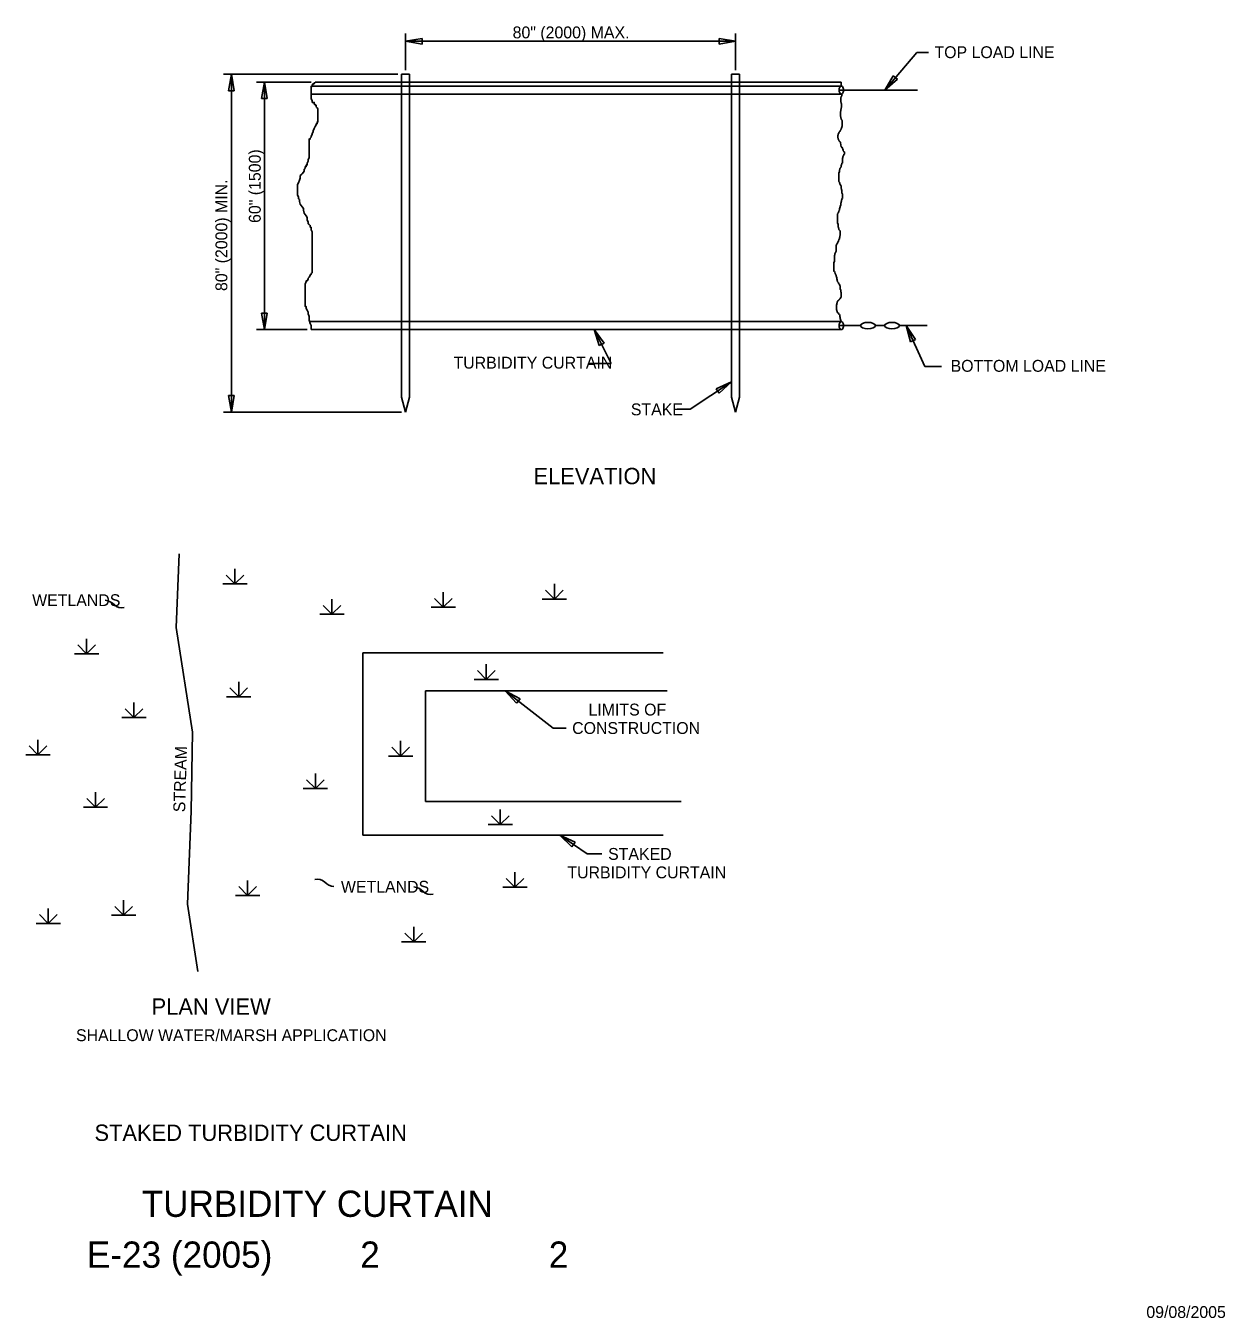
# Model space of a CAD drawing. Extents: x 2 to 16.3, y 0.2 to 10.
# Drawn here: x 7.24 to 16.33, y 0.23 to 10.02 of the extents above; entities that cross this region are included whole.
import ezdxf

# ---------------------------------------------------------------- set-up
doc = ezdxf.new("R2010")
doc.units = 0
for name, color, linetype in [('SD_P_Center Lines', 7, 'Continuous'), ('SD_P_Dimension Lines', 7, 'Continuous'), ('SD_P_Dimension Text', 7, 'Continuous'), ('SD_P_Frame', 7, 'Continuous'), ('SD_P_Prop Object Lines', 7, 'Continuous'), ('SD_P_Subtitles', 7, 'Continuous'), ('SD_X_Exist Hidden Lines', 7, 'Continuous')]:
    doc.layers.add(name, color=color, linetype=linetype)

msp = doc.modelspace()

# ---------------------------------------------------------------- linework, layer by layer
at = {"layer": 'SD_P_Center Lines'}
msp.add_lwpolyline([(8.546, 2.857), (8.468, 3.368), (8.497, 4.072), (8.507, 4.671), (8.381, 5.464), (8.405, 6.023)], dxfattribs=at)
at = {"layer": 'SD_P_Dimension Lines'}
for p, q in [((10.121, 9.688), (10.121, 9.968)), ((10.246, 9.929), (10.121, 9.908)), ((10.121, 9.908), (12.621, 9.908)), ((10.121, 9.908), (10.246, 9.887)), ((10.246, 9.887), (10.246, 9.929)), ((12.621, 9.908), (12.496, 9.929)), ((12.496, 9.929), (12.496, 9.887)), ((12.496, 9.887), (12.621, 9.908)), ((12.621, 9.688), (12.621, 9.968)), ((13.994, 9.824), (13.752, 9.538)), ((14.084, 9.824), (13.994, 9.824)), ((10.061, 9.658), (8.741, 9.658)), ((8.801, 9.658), (8.78, 9.533)), ((8.801, 9.658), (8.801, 7.098)), ((8.822, 9.533), (8.801, 9.658)), ((13.817, 9.647), (13.752, 9.538)), ((13.752, 9.538), (13.849, 9.62)), ((13.849, 9.62), (13.817, 9.647)), ((8.78, 9.533), (8.822, 9.533)), ((9.405, 9.598), (8.991, 9.598)), ((9.051, 9.598), (9.03, 9.473)), ((9.051, 9.598), (9.051, 7.723)), ((9.072, 9.473), (9.051, 9.598)), ((9.03, 9.473), (9.072, 9.473)), ((9.03, 7.848), (9.051, 7.723)), ((9.072, 7.848), (9.03, 7.848)), ((9.051, 7.723), (9.072, 7.848)), ((14.055, 7.443), (13.915, 7.753)), ((13.986, 7.648), (13.915, 7.753)), ((13.915, 7.753), (13.947, 7.63)), ((9.375, 7.723), (8.991, 7.723)), ((11.68, 7.467), (11.55, 7.723)), ((11.625, 7.621), (11.55, 7.723)), ((11.55, 7.723), (11.588, 7.602)), ((13.947, 7.63), (13.986, 7.648)), ((11.588, 7.602), (11.625, 7.621)), ((11.511, 7.467), (11.68, 7.467)), ((14.183, 7.443), (14.055, 7.443)), ((12.277, 7.119), (12.591, 7.327)), ((12.591, 7.327), (12.475, 7.275)), ((12.475, 7.275), (12.498, 7.24)), ((12.498, 7.24), (12.591, 7.327)), ((8.78, 7.223), (8.801, 7.098)), ((8.822, 7.223), (8.78, 7.223)), ((8.801, 7.098), (8.822, 7.223)), ((10.091, 7.098), (8.741, 7.098)), ((12.18, 7.119), (12.277, 7.119)), ((11.24, 4.702), (10.876, 4.984)), ((10.962, 4.891), (10.876, 4.984)), ((10.876, 4.984), (10.988, 4.924)), ((10.988, 4.924), (10.962, 4.891)), ((11.337, 4.702), (11.24, 4.702)), ((11.497, 3.749), (11.29, 3.891)), ((11.405, 3.838), (11.29, 3.891)), ((11.29, 3.891), (11.381, 3.803)), ((11.381, 3.803), (11.405, 3.838)), ((11.609, 3.749), (11.497, 3.749))]:
    msp.add_line(p, q, dxfattribs=at)
for centre, radius, start, end in [((7.8351, 5.5658), 0.1056, 41.68985, 85.18005), ((7.9686, 5.6903), 0.077, 224.81214, 285.32502), ((9.4534, 3.4817), 0.077, 44.81214, 105.32502), ((9.5869, 3.6062), 0.1056, 221.68985, 265.18005), ((10.1751, 3.3938), 0.1056, 41.68985, 85.18005), ((10.3086, 3.5183), 0.077, 224.81214, 285.32502)]:
    msp.add_arc(centre, radius, start, end, dxfattribs=at)
at = {"layer": 'SD_P_Prop Object Lines'}
for p, q in [((10.091, 9.658), (10.151, 9.658)), ((10.091, 9.658), (10.091, 9.598)), ((10.151, 9.658), (10.151, 9.598)), ((12.591, 9.658), (12.651, 9.658)), ((12.591, 9.658), (12.591, 9.598)), ((12.651, 9.658), (12.651, 9.598)), ((9.405, 9.508), (13.423, 9.508)), ((9.413, 9.568), (13.423, 9.568)), ((9.435, 9.598), (13.423, 9.598)), ((13.406, 9.538), (13.999, 9.538)), ((13.423, 9.568), (13.423, 9.598)), ((9.394, 7.783), (13.423, 7.783)), ((13.406, 7.753), (13.568, 7.753)), ((13.682, 7.753), (13.75, 7.753)), ((13.864, 7.753), (14.073, 7.753)), ((9.405, 7.723), (13.423, 7.723)), ((10.091, 7.723), (10.091, 7.21)), ((10.151, 7.723), (10.151, 7.21)), ((12.591, 7.723), (12.591, 7.21)), ((12.651, 7.723), (12.651, 7.21)), ((10.121, 7.098), (10.091, 7.21)), ((10.121, 7.098), (10.151, 7.21)), ((12.621, 7.098), (12.591, 7.21)), ((12.621, 7.098), (12.651, 7.21)), ((8.827, 5.795), (8.827, 5.909)), ((8.735, 5.795), (8.919, 5.795)), ((8.827, 5.795), (8.76, 5.862)), ((8.827, 5.795), (8.894, 5.862)), ((11.249, 5.681), (11.249, 5.795)), ((10.406, 5.619), (10.339, 5.686)), ((10.406, 5.619), (10.406, 5.733)), ((10.406, 5.619), (10.473, 5.686)), ((11.157, 5.681), (11.341, 5.681)), ((11.249, 5.681), (11.182, 5.748)), ((11.249, 5.681), (11.316, 5.748)), ((9.563, 5.566), (9.496, 5.633)), ((9.563, 5.566), (9.563, 5.68)), ((9.563, 5.566), (9.63, 5.633)), ((10.314, 5.619), (10.498, 5.619)), ((9.471, 5.566), (9.655, 5.566)), ((7.703, 5.266), (7.636, 5.333)), ((7.703, 5.266), (7.703, 5.38)), ((7.703, 5.266), (7.77, 5.333)), ((7.611, 5.266), (7.795, 5.266)), ((9.797, 3.891), (9.797, 5.274)), ((9.797, 5.274), (12.074, 5.274)), ((10.732, 5.072), (10.665, 5.139)), ((10.732, 5.072), (10.732, 5.186)), ((10.732, 5.072), (10.799, 5.139)), ((8.856, 4.94), (8.789, 5.007)), ((8.856, 4.94), (8.856, 5.054)), ((8.856, 4.94), (8.923, 5.007)), ((10.824, 5.072), (10.64, 5.072)), ((8.764, 4.94), (8.948, 4.94)), ((8.062, 4.782), (7.995, 4.849)), ((8.062, 4.782), (8.062, 4.896)), ((8.062, 4.782), (8.129, 4.849)), ((7.97, 4.782), (8.154, 4.782)), ((7.335, 4.5), (7.335, 4.614)), ((10.083, 4.491), (10.083, 4.605)), ((7.335, 4.5), (7.268, 4.567)), ((7.335, 4.5), (7.402, 4.567)), ((10.083, 4.491), (10.016, 4.558)), ((10.083, 4.491), (10.15, 4.558)), ((7.243, 4.5), (7.427, 4.5)), ((10.175, 4.491), (9.991, 4.491)), ((9.437, 4.244), (9.37, 4.311)), ((9.437, 4.244), (9.437, 4.358)), ((9.437, 4.244), (9.504, 4.311)), ((7.771, 4.103), (7.771, 4.217)), ((9.345, 4.244), (9.529, 4.244)), ((7.771, 4.103), (7.704, 4.17)), ((7.771, 4.103), (7.838, 4.17)), ((7.679, 4.103), (7.863, 4.103)), ((10.838, 3.971), (10.771, 4.038)), ((10.838, 3.971), (10.838, 4.085)), ((10.838, 3.971), (10.905, 4.038)), ((10.93, 3.971), (10.746, 3.971)), ((9.797, 3.891), (12.074, 3.891)), ((8.924, 3.434), (8.924, 3.548)), ((10.949, 3.496), (10.882, 3.563)), ((10.949, 3.496), (10.949, 3.61)), ((10.949, 3.496), (11.016, 3.563)), ((8.832, 3.434), (9.016, 3.434)), ((8.924, 3.434), (8.857, 3.501)), ((8.924, 3.434), (8.991, 3.501)), ((10.857, 3.496), (11.041, 3.496)), ((7.413, 3.222), (7.413, 3.336)), ((7.984, 3.284), (7.917, 3.351)), ((7.984, 3.284), (7.984, 3.398)), ((7.984, 3.284), (8.051, 3.351)), ((7.413, 3.222), (7.346, 3.289)), ((7.413, 3.222), (7.48, 3.289)), ((7.892, 3.284), (8.076, 3.284)), ((7.321, 3.222), (7.505, 3.222)), ((10.183, 3.082), (10.116, 3.149)), ((10.183, 3.082), (10.183, 3.196)), ((10.183, 3.082), (10.25, 3.149)), ((10.091, 3.082), (10.275, 3.082))]:
    msp.add_line(p, q, dxfattribs=at)
for points in [[(9.435, 9.598), (9.435, 9.593), (9.428, 9.593), (9.428, 9.586), (9.42, 9.586), (9.42, 9.58), (9.413, 9.58), (9.413, 9.573), (9.413, 9.566), (9.405, 9.566), (9.405, 9.559), (9.405, 9.553), (9.405, 9.546), (9.405, 9.539), (9.405, 9.532), (9.405, 9.526), (9.405, 9.519), (9.405, 9.512), (9.405, 9.505), (9.405, 9.498), (9.405, 9.485), (9.405, 9.478), (9.405, 9.471), (9.413, 9.458), (9.413, 9.451), (9.413, 9.444), (9.42, 9.444), (9.428, 9.444), (9.428, 9.438), (9.428, 9.431), (9.435, 9.431), (9.435, 9.424), (9.442, 9.424), (9.442, 9.417), (9.442, 9.411), (9.45, 9.404), (9.457, 9.397), (9.457, 9.39), (9.457, 9.384), (9.457, 9.37), (9.457, 9.363), (9.457, 9.35), (9.457, 9.336), (9.457, 9.33), (9.457, 9.323), (9.457, 9.316), (9.457, 9.309), (9.457, 9.302), (9.457, 9.296), (9.45, 9.296), (9.45, 9.289), (9.45, 9.282), (9.442, 9.282), (9.442, 9.275), (9.435, 9.262), (9.428, 9.248), (9.42, 9.228), (9.42, 9.221), (9.413, 9.208), (9.413, 9.201), (9.405, 9.188), (9.405, 9.181), (9.398, 9.174), (9.398, 9.167), (9.39, 9.167), (9.39, 9.161), (9.39, 9.154), (9.39, 9.147), (9.39, 9.14), (9.39, 9.134), (9.39, 9.127), (9.39, 9.12), (9.39, 9.113), (9.39, 9.106), (9.39, 9.093), (9.39, 9.079), (9.39, 9.066), (9.39, 9.046), (9.39, 9.025), (9.383, 9.012), (9.383, 8.998), (9.375, 8.985), (9.375, 8.978), (9.375, 8.971), (9.368, 8.971), (9.368, 8.965), (9.368, 8.958), (9.361, 8.958), (9.361, 8.951), (9.361, 8.944), (9.353, 8.938), (9.353, 8.931), (9.353, 8.924), (9.346, 8.917), (9.338, 8.904), (9.331, 8.897), (9.323, 8.89)], [(13.422, 9.397), (13.423, 9.403), (13.424, 9.407), (13.424, 9.409), (13.425, 9.411), (13.425, 9.413), (13.425, 9.415), (13.425, 9.418), (13.425, 9.42), (13.425, 9.423), (13.425, 9.426), (13.425, 9.428), (13.425, 9.43), (13.424, 9.432), (13.424, 9.434), (13.423, 9.438), (13.423, 9.441), (13.422, 9.443), (13.421, 9.445), (13.42, 9.446), (13.419, 9.448), (13.419, 9.45), (13.418, 9.454), (13.418, 9.456), (13.418, 9.458), (13.418, 9.46), (13.418, 9.462), (13.418, 9.465), (13.418, 9.468), (13.418, 9.471), (13.418, 9.473), (13.418, 9.475), (13.418, 9.478), (13.418, 9.48), (13.419, 9.481), (13.42, 9.483), (13.421, 9.484), (13.422, 9.485), (13.422, 9.487), (13.423, 9.488), (13.423, 9.49), (13.424, 9.491), (13.425, 9.492), (13.426, 9.493), (13.426, 9.495), (13.427, 9.496), (13.427, 9.498), (13.427, 9.5), (13.427, 9.502), (13.423, 9.508), (13.423, 9.508)], [(13.423, 9.108), (13.417, 9.137), (13.417, 9.139), (13.416, 9.141), (13.413, 9.145), (13.411, 9.147), (13.409, 9.149), (13.408, 9.151), (13.407, 9.152), (13.406, 9.154), (13.404, 9.156), (13.404, 9.158), (13.403, 9.159), (13.402, 9.161), (13.401, 9.163), (13.401, 9.165), (13.4, 9.166), (13.399, 9.167), (13.399, 9.169), (13.398, 9.17), (13.398, 9.172), (13.398, 9.174), (13.397, 9.176), (13.397, 9.179), (13.397, 9.181), (13.397, 9.185), (13.397, 9.187), (13.397, 9.189), (13.397, 9.193), (13.397, 9.195), (13.398, 9.198), (13.399, 9.2), (13.4, 9.203), (13.401, 9.208), (13.403, 9.21), (13.404, 9.213), (13.405, 9.215), (13.407, 9.218), (13.409, 9.221), (13.411, 9.224), (13.413, 9.228), (13.415, 9.231), (13.417, 9.234), (13.418, 9.237), (13.42, 9.24), (13.421, 9.243), (13.422, 9.246), (13.424, 9.25), (13.426, 9.256), (13.428, 9.26), (13.429, 9.264), (13.429, 9.266), (13.429, 9.27), (13.429, 9.273), (13.429, 9.275), (13.429, 9.277), (13.429, 9.28), (13.429, 9.282), (13.429, 9.285), (13.429, 9.287), (13.429, 9.29), (13.429, 9.292), (13.429, 9.294), (13.429, 9.297), (13.429, 9.299), (13.429, 9.303), (13.429, 9.305), (13.429, 9.307), (13.428, 9.31), (13.425, 9.313), (13.424, 9.314), (13.423, 9.317), (13.422, 9.32), (13.421, 9.322), (13.42, 9.325), (13.419, 9.328), (13.419, 9.331), (13.418, 9.335), (13.417, 9.339), (13.417, 9.341), (13.417, 9.345), (13.417, 9.348), (13.417, 9.35), (13.417, 9.353), (13.417, 9.356), (13.417, 9.359), (13.417, 9.361), (13.417, 9.364), (13.417, 9.366), (13.417, 9.369), (13.417, 9.371), (13.417, 9.374), (13.417, 9.376), (13.418, 9.379), (13.418, 9.381), (13.418, 9.383), (13.419, 9.386), (13.419, 9.388), (13.42, 9.392), (13.421, 9.394), (13.422, 9.397)], [(13.423, 9.108), (13.431, 9.101), (13.431, 9.098), (13.431, 9.095), (13.434, 9.092), (13.434, 9.089), (13.434, 9.087), (13.437, 9.087), (13.437, 9.084), (13.437, 9.081), (13.437, 9.078), (13.44, 9.075), (13.443, 9.072), (13.443, 9.069), (13.447, 9.069), (13.447, 9.066), (13.447, 9.063), (13.447, 9.06), (13.447, 9.057), (13.447, 9.055), (13.447, 9.052), (13.443, 9.052), (13.443, 9.049), (13.443, 9.046), (13.44, 9.043), (13.437, 9.04), (13.437, 9.037), (13.434, 9.034), (13.434, 9.028), (13.434, 9.026), (13.434, 9.023), (13.431, 9.023), (13.431, 9.02), (13.431, 9.017), (13.431, 9.014), (13.431, 9.011), (13.431, 9.005), (13.431, 9.002), (13.431, 8.999), (13.431, 8.996), (13.431, 8.994), (13.431, 8.988), (13.431, 8.985), (13.427, 8.985), (13.427, 8.982), (13.427, 8.979), (13.424, 8.976), (13.424, 8.97), (13.421, 8.967), (13.421, 8.964), (13.421, 8.959), (13.421, 8.956), (13.418, 8.953), (13.418, 8.95), (13.415, 8.947), (13.411, 8.941), (13.411, 8.938), (13.411, 8.935), (13.408, 8.933), (13.408, 8.927), (13.408, 8.918), (13.405, 8.912), (13.405, 8.909), (13.405, 8.903), (13.405, 8.901), (13.405, 8.898), (13.405, 8.892), (13.405, 8.886), (13.405, 8.883), (13.405, 8.877), (13.405, 8.874), (13.405, 8.871), (13.405, 8.866), (13.405, 8.863), (13.405, 8.854), (13.405, 8.851), (13.405, 8.848), (13.405, 8.845), (13.408, 8.84), (13.408, 8.837), (13.411, 8.831), (13.411, 8.828), (13.411, 8.825), (13.415, 8.822), (13.418, 8.816), (13.421, 8.81), (13.421, 8.808), (13.421, 8.805), (13.421, 8.802), (13.421, 8.796), (13.424, 8.784), (13.427, 8.778), (13.427, 8.776), (13.427, 8.773), (13.427, 8.767), (13.427, 8.758), (13.431, 8.749), (13.431, 8.744), (13.431, 8.738), (13.431, 8.735), (13.431, 8.729)], [(9.323, 8.89), (9.323, 8.877), (9.323, 8.87), (9.316, 8.856), (9.309, 8.836), (9.301, 8.823), (9.301, 8.802), (9.301, 8.789), (9.301, 8.775), (9.301, 8.769), (9.301, 8.762), (9.301, 8.755), (9.301, 8.748), (9.301, 8.741), (9.309, 8.728), (9.309, 8.721), (9.309, 8.714), (9.316, 8.708), (9.316, 8.701), (9.316, 8.694), (9.323, 8.674), (9.338, 8.654), (9.346, 8.64), (9.346, 8.627), (9.353, 8.606), (9.368, 8.586), (9.375, 8.573), (9.375, 8.552), (9.383, 8.539), (9.383, 8.525), (9.39, 8.518), (9.398, 8.512), (9.398, 8.505), (9.398, 8.498), (9.405, 8.498), (9.405, 8.491), (9.405, 8.478), (9.413, 8.464), (9.413, 8.458), (9.413, 8.444), (9.413, 8.437), (9.413, 8.431), (9.413, 8.417), (9.413, 8.404), (9.413, 8.377), (9.413, 8.349), (9.413, 8.316), (9.413, 8.282), (9.413, 8.248), (9.413, 8.221), (9.413, 8.201), (9.413, 8.187), (9.413, 8.174), (9.413, 8.167), (9.413, 8.16), (9.413, 8.153), (9.405, 8.147), (9.405, 8.14), (9.398, 8.14), (9.398, 8.133), (9.39, 8.12), (9.383, 8.113), (9.383, 8.106), (9.375, 8.093), (9.368, 8.093), (9.368, 8.086), (9.361, 8.066), (9.361, 8.059), (9.361, 8.052), (9.361, 8.045), (9.361, 8.039), (9.361, 8.032), (9.361, 8.025), (9.361, 8.012), (9.361, 7.991), (9.361, 7.978), (9.361, 7.971), (9.361, 7.951), (9.361, 7.944), (9.361, 7.937), (9.361, 7.93), (9.361, 7.924), (9.361, 7.91), (9.361, 7.903), (9.361, 7.897), (9.368, 7.897), (9.368, 7.883), (9.375, 7.87), (9.383, 7.856), (9.383, 7.843), (9.39, 7.822), (9.39, 7.795), (9.398, 7.768), (9.405, 7.755), (9.405, 7.741), (9.405, 7.734), (9.405, 7.728), (9.405, 7.723)], [(13.431, 8.729), (13.431, 8.723), (13.431, 8.717), (13.427, 8.715), (13.427, 8.709), (13.424, 8.703), (13.424, 8.7), (13.424, 8.697), (13.421, 8.691), (13.421, 8.685), (13.418, 8.68), (13.418, 8.671), (13.418, 8.665), (13.415, 8.659), (13.415, 8.654), (13.411, 8.645), (13.408, 8.639), (13.408, 8.633), (13.408, 8.63), (13.408, 8.627), (13.405, 8.624), (13.405, 8.622), (13.405, 8.619), (13.402, 8.613), (13.402, 8.61), (13.399, 8.61), (13.399, 8.607), (13.399, 8.604), (13.395, 8.601), (13.395, 8.598), (13.395, 8.592), (13.395, 8.587), (13.395, 8.584), (13.395, 8.578), (13.395, 8.572), (13.395, 8.566), (13.395, 8.561), (13.395, 8.555), (13.395, 8.552), (13.395, 8.549), (13.395, 8.543), (13.395, 8.54), (13.395, 8.534), (13.395, 8.531), (13.395, 8.529), (13.399, 8.523), (13.399, 8.52), (13.399, 8.517), (13.399, 8.514), (13.399, 8.511), (13.399, 8.502), (13.402, 8.497), (13.402, 8.491), (13.405, 8.488), (13.405, 8.485), (13.405, 8.482), (13.408, 8.476), (13.415, 8.47), (13.415, 8.468), (13.415, 8.465), (13.415, 8.462), (13.415, 8.456), (13.415, 8.447), (13.415, 8.444), (13.415, 8.436), (13.411, 8.433), (13.411, 8.424), (13.408, 8.418), (13.408, 8.415), (13.408, 8.412), (13.408, 8.409), (13.405, 8.406), (13.405, 8.401), (13.402, 8.398), (13.402, 8.395), (13.399, 8.389), (13.399, 8.386), (13.395, 8.383), (13.395, 8.377), (13.392, 8.375), (13.389, 8.369), (13.386, 8.366), (13.383, 8.363), (13.383, 8.36), (13.383, 8.354), (13.383, 8.351), (13.383, 8.348), (13.383, 8.343), (13.383, 8.34), (13.383, 8.337), (13.383, 8.334), (13.383, 8.331), (13.383, 8.322), (13.383, 8.316), (13.379, 8.308), (13.376, 8.302), (13.373, 8.296), (13.373, 8.29), (13.37, 8.284), (13.37, 8.282), (13.37, 8.276)], [(13.37, 8.276), (13.37, 8.273), (13.37, 8.27), (13.37, 8.267), (13.37, 8.261), (13.37, 8.255), (13.37, 8.247), (13.37, 8.238), (13.367, 8.232), (13.367, 8.226), (13.367, 8.223), (13.367, 8.22), (13.367, 8.218), (13.367, 8.212), (13.367, 8.206), (13.367, 8.2), (13.367, 8.191), (13.367, 8.186), (13.367, 8.177), (13.367, 8.174), (13.367, 8.168), (13.367, 8.165), (13.37, 8.162), (13.373, 8.157), (13.376, 8.148), (13.379, 8.142), (13.383, 8.133), (13.383, 8.127), (13.386, 8.122), (13.389, 8.116), (13.389, 8.11), (13.389, 8.107), (13.392, 8.101), (13.392, 8.098), (13.392, 8.093), (13.395, 8.09), (13.395, 8.084), (13.402, 8.078), (13.405, 8.069), (13.408, 8.064), (13.411, 8.058), (13.411, 8.055), (13.415, 8.052), (13.415, 8.049), (13.415, 8.046), (13.415, 8.043), (13.415, 8.04), (13.415, 8.037), (13.415, 8.034), (13.415, 8.032), (13.415, 8.029), (13.415, 8.026), (13.418, 8.026), (13.418, 8.02), (13.418, 8.017), (13.418, 8.014), (13.418, 8.008), (13.421, 8.005), (13.421, 8.003), (13.421, 8), (13.421, 7.997), (13.421, 7.994), (13.421, 7.991), (13.421, 7.988), (13.421, 7.985), (13.421, 7.982), (13.421, 7.976), (13.421, 7.973), (13.421, 7.971), (13.418, 7.965), (13.415, 7.959), (13.411, 7.956), (13.408, 7.953), (13.408, 7.95), (13.405, 7.947), (13.402, 7.947), (13.402, 7.944), (13.399, 7.941), (13.395, 7.939), (13.395, 7.936), (13.392, 7.933), (13.392, 7.93), (13.392, 7.927), (13.392, 7.924), (13.389, 7.924), (13.389, 7.921), (13.389, 7.918), (13.389, 7.915), (13.389, 7.912), (13.386, 7.912), (13.386, 7.91), (13.386, 7.907), (13.386, 7.904), (13.386, 7.901), (13.386, 7.898), (13.386, 7.895), (13.386, 7.892), (13.386, 7.889), (13.386, 7.886), (13.386, 7.883), (13.386, 7.88)], [(13.386, 7.88), (13.386, 7.878), (13.386, 7.875), (13.386, 7.872), (13.389, 7.872), (13.389, 7.869), (13.389, 7.866), (13.389, 7.863), (13.392, 7.86), (13.392, 7.857), (13.392, 7.854), (13.395, 7.854), (13.395, 7.851), (13.399, 7.851), (13.402, 7.848), (13.402, 7.846), (13.402, 7.843), (13.405, 7.84), (13.408, 7.837), (13.411, 7.831), (13.411, 7.828), (13.411, 7.825), (13.411, 7.822), (13.411, 7.819), (13.415, 7.819), (13.415, 7.817), (13.415, 7.814), (13.415, 7.811), (13.415, 7.808), (13.423, 7.783), (13.423, 7.783)]]:
    msp.add_lwpolyline(points, dxfattribs=at)
for centre, start_param, end_param in [((13.423, 9.538), 3.141593, 6.283185), ((13.423, 9.538), 0, 3.141593), ((13.423, 7.753), 3.141593, 6.283185), ((13.423, 7.753), 0, 3.141593)]:
    msp.add_ellipse(centre, major_axis=(0, -0.03), ratio=0.566982, start_param=start_param, end_param=end_param, dxfattribs=at)
for centre in [(13.625, 7.753), (13.807, 7.753)]:
    msp.add_ellipse(centre, major_axis=(0.057, 0), ratio=0.425523, dxfattribs=at)
at = {"layer": 'SD_X_Exist Hidden Lines'}
for p, q in [((10.091, 9.598), (10.091, 7.723)), ((10.151, 9.598), (10.151, 7.723)), ((12.591, 9.598), (12.591, 7.723)), ((12.651, 9.598), (12.651, 7.723)), ((12.103, 4.984), (10.272, 4.984)), ((10.272, 4.984), (10.272, 4.147)), ((10.272, 4.147), (12.21, 4.147))]:
    msp.add_line(p, q, dxfattribs=at)

# ---------------------------------------------------------------- texts
at = {"layer": 'SD_P_Dimension Text'}
for s, p in [('80" (2000) MAX.', (10.932, 9.93)), ('TOP LOAD LINE', (14.129, 9.78)), ('TURBIDITY CURTAIN', (10.484, 7.427)), ('BOTTOM LOAD LINE', (14.251, 7.403)), ('STAKE', (11.828, 7.073)), ('WETLANDS', (7.2908, 5.627)), ('LIMITS OF', (11.5072, 4.798)), ('CONSTRUCTION', (11.3832, 4.658)), ('STAKED', (11.6556, 3.704)), ('TURBIDITY CURTAIN', (11.347, 3.564)), ('WETLANDS', (9.6308, 3.455)), ('SHALLOW WATER/MARSH APPLICATION', (7.6231, 2.33))]:
    msp.add_text(s, height=0.09, dxfattribs=at).set_placement(p)
for s, rotation, p in [('60" (1500)', 90, (9.023, 8.531)), ('80" (2000) MIN.', 90, (8.77, 8.015)), ('STREAM', 88.32825, (8.45, 4.064))]:
    msp.add_text(s, height=0.09, rotation=rotation, dxfattribs=at).set_placement(p)
at = {"layer": 'SD_P_Frame'}
for s, height, p in [('TURBIDITY CURTAIN', 0.198996, (8.1212, 0.9984)), ('E-23 (2005)', 0.198996, (7.706, 0.6127)), ('2', 0.199, (9.777, 0.6127)), ('2', 0.199, (11.206, 0.6127)), ('09/08/2005', 0.09, (15.7345, 0.232))]:
    msp.add_text(s, height=height, dxfattribs=at).set_placement(p)
at = {"layer": 'SD_P_Subtitles'}
for s, height, p in [('ELEVATION', 0.124, (11.09, 6.551)), ('PLAN VIEW', 0.124, (8.196, 2.53)), ('STAKED TURBIDITY CURTAIN', 0.124002, (7.763, 1.574))]:
    msp.add_text(s, height=height, dxfattribs=at).set_placement(p)

doc.saveas('drawing.dxf')
